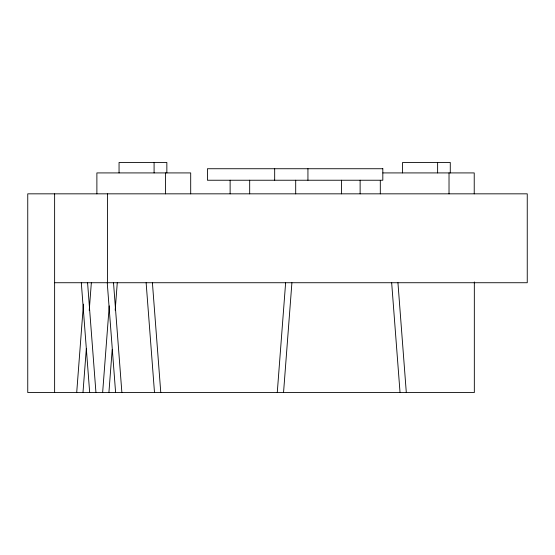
<?xml version="1.0" encoding="UTF-8"?>
<svg xmlns="http://www.w3.org/2000/svg" width="555" height="555" viewBox="0 0 555 555"><rect width="100%" height="100%" fill="white"/><g stroke="black" fill="none" stroke-linecap="round" stroke-linejoin="round"><path stroke-width="0.83" d="M76.708 392.545L83.437 304.175M82.979 392.545L86.344 348.443M89.237 310.398L91.346 282.731M102.64 392.545L109.238 305.895M108.912 392.545L112.179 349.65M115.19 310.183L117.278 282.731M277.264 392.545L285.631 282.731M283.543 392.545L291.909 282.731M382.853 172.917L474.227 172.917L474.227 193.834M54.626 282.731L527.25 282.731L527.25 193.834L27.75 193.834L27.75 392.545L474.331 392.545L474.331 281.954M397.942 282.731L406.309 392.545M391.663 282.731L400.037 392.545M152.41 282.731L160.777 392.545M146.131 282.731L154.498 392.545M113.511 282.731L121.878 392.545M107.24 282.731L115.606 392.545M87.579 282.731L95.946 392.545M81.308 282.731L89.674 392.545M450.278 172.917L450.278 162.455L402.583 162.455L402.583 172.917M449.023 172.917L449.023 193.834M437.624 162.455L437.624 172.917M380.307 180.444L380.307 193.834M360.126 180.236L360.126 193.834M341.505 180.236L341.505 193.834M307.935 168.734L307.935 180.236M295.697 180.236L295.697 193.834M274.676 168.734L274.676 180.236M249.681 180.236L249.681 193.834M230.124 180.236L230.124 193.834M190.698 193.834L190.698 172.917L96.882 172.917L96.882 193.834M166.847 172.917L166.847 162.455L119.054 162.455L119.054 172.917M165.494 172.917L165.494 193.834M154.089 162.455L154.089 172.917M107.552 193.834L107.552 282.731M54.626 193.834L54.626 392.545M382.818 168.734L207.431 168.734L207.431 180.236L382.818 180.236L382.818 168.734"/></g></svg>
